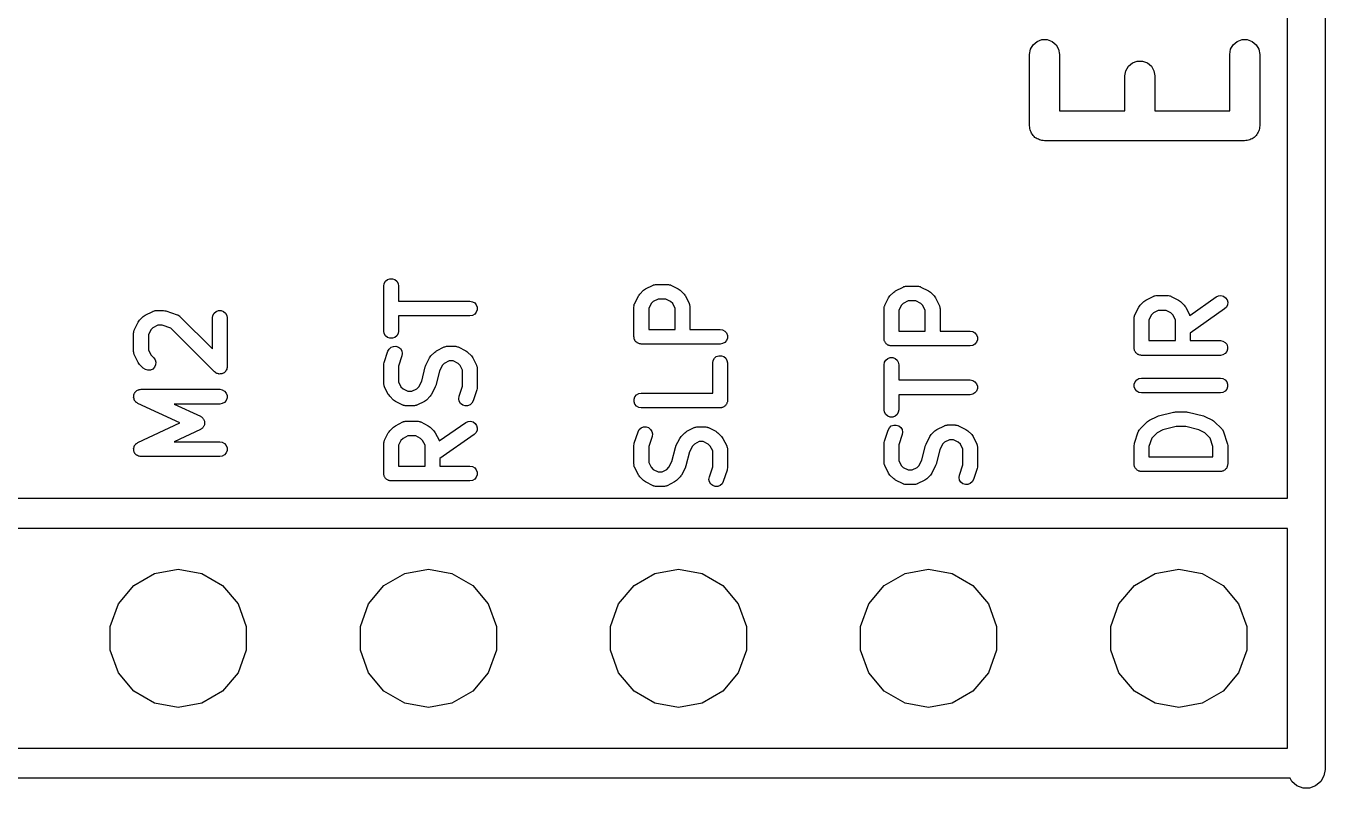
# Model space of a CAD drawing. Extents: x 10 to 287, y -200 to -10.
# Drawn here: x 94.31 to 107.5, y -124.52 to -116.78 of the extents above; entities that cross this region are included whole.
import ezdxf

# ---------------------------------------------------------------- set-up
doc = ezdxf.new("R2010")
doc.units = 0
doc.header["$MEASUREMENT"] = 0
doc.layers.add('BLACK', color=7, linetype='CONTINUOUS')

msp = doc.modelspace()

# ---------------------------------------------------------------- linework, layer by layer
at = {"layer": 'Black'}
for p, q in [((107.505, -109.093), (107.505, -124.333)), ((107.124, -121.577), (107.124, -111.722)), ((104.514, -117.014), (104.54, -116.969)), ((104.54, -116.969), (104.581, -116.935)), ((104.581, -116.935), (104.631, -116.916)), ((104.631, -116.916), (104.684, -116.916)), ((104.684, -116.916), (104.733, -116.935)), ((104.733, -116.935), (104.774, -116.969)), ((104.774, -116.969), (104.8, -117.014)), ((106.546, -117.014), (106.572, -116.969)), ((106.572, -116.969), (106.613, -116.935)), ((106.613, -116.935), (106.663, -116.916)), ((106.663, -116.916), (106.716, -116.916)), ((106.716, -116.916), (106.765, -116.935)), ((106.765, -116.935), (106.806, -116.969)), ((106.806, -116.969), (106.832, -117.014)), ((104.505, -117.067), (104.514, -117.014)), ((104.505, -117.792), (104.505, -117.067)), ((104.8, -117.014), (104.81, -117.067)), ((104.81, -117.067), (104.81, -117.64)), ((105.549, -117.152), (105.598, -117.134)), ((105.598, -117.134), (105.651, -117.134)), ((105.651, -117.134), (105.701, -117.152)), ((106.537, -117.067), (106.546, -117.014)), ((106.537, -117.64), (106.537, -117.067)), ((106.832, -117.014), (106.842, -117.067)), ((106.842, -117.067), (106.842, -117.792)), ((105.472, -117.284), (105.482, -117.232)), ((105.482, -117.232), (105.508, -117.186)), ((105.508, -117.186), (105.549, -117.152)), ((105.701, -117.152), (105.742, -117.186)), ((105.742, -117.186), (105.768, -117.232)), ((105.768, -117.232), (105.777, -117.284)), ((105.472, -117.64), (105.472, -117.284)), ((105.777, -117.284), (105.777, -117.64)), ((104.81, -117.64), (105.472, -117.64)), ((105.777, -117.64), (106.537, -117.64)), ((104.507, -117.805), (104.505, -117.792)), ((106.842, -117.792), (106.839, -117.805)), ((104.507, -117.819), (104.507, -117.805)), ((104.512, -117.831), (104.507, -117.819)), ((104.514, -117.844), (104.512, -117.831)), ((104.521, -117.856), (104.514, -117.844)), ((104.525, -117.868), (104.521, -117.856)), ((104.534, -117.879), (104.525, -117.868)), ((104.54, -117.89), (104.534, -117.879)), ((104.551, -117.899), (104.54, -117.89)), ((104.559, -117.909), (104.551, -117.899)), ((104.571, -117.916), (104.559, -117.909)), ((104.581, -117.924), (104.571, -117.916)), ((104.594, -117.929), (104.581, -117.924)), ((104.605, -117.935), (104.594, -117.929)), ((106.753, -117.929), (106.741, -117.935)), ((106.765, -117.924), (106.753, -117.929)), ((106.776, -117.916), (106.765, -117.924)), ((106.787, -117.909), (106.776, -117.916)), ((106.796, -117.899), (106.787, -117.909)), ((106.806, -117.89), (106.796, -117.899)), ((106.813, -117.879), (106.806, -117.89)), ((106.821, -117.868), (106.813, -117.879)), ((106.826, -117.856), (106.821, -117.868)), ((106.832, -117.844), (106.826, -117.856)), ((106.835, -117.831), (106.832, -117.844)), ((106.839, -117.819), (106.835, -117.831)), ((106.839, -117.805), (106.839, -117.819)), ((104.618, -117.938), (104.605, -117.935)), ((104.631, -117.942), (104.618, -117.938)), ((104.644, -117.942), (104.631, -117.942)), ((104.657, -117.945), (104.644, -117.942)), ((106.689, -117.945), (104.657, -117.945)), ((106.702, -117.942), (106.689, -117.945)), ((106.716, -117.942), (106.702, -117.942)), ((106.728, -117.938), (106.716, -117.942)), ((106.741, -117.935), (106.728, -117.938)), ((97.9514, -119.395), (97.9644, -119.372)), ((97.9644, -119.372), (97.9844, -119.355)), ((97.9844, -119.355), (98.0088, -119.347)), ((98.0088, -119.347), (98.0349, -119.347)), ((98.0349, -119.347), (98.0593, -119.355)), ((98.0593, -119.355), (98.0793, -119.372)), ((98.0793, -119.372), (98.0923, -119.395)), ((97.9469, -119.42), (97.9514, -119.395)), ((97.9469, -119.878), (97.9469, -119.42)), ((98.0923, -119.395), (98.0968, -119.42)), ((98.0968, -119.42), (98.0968, -119.574)), ((100.533, -119.52), (100.54, -119.511)), ((100.54, -119.511), (100.547, -119.501)), ((100.547, -119.501), (100.585, -119.463)), ((100.585, -119.463), (100.595, -119.456)), ((100.595, -119.456), (100.605, -119.449)), ((100.605, -119.449), (100.681, -119.41)), ((100.681, -119.41), (100.685, -119.409)), ((100.685, -119.409), (100.689, -119.407)), ((100.689, -119.407), (100.697, -119.406)), ((100.697, -119.406), (100.706, -119.403)), ((100.706, -119.403), (100.71, -119.403)), ((100.71, -119.403), (100.714, -119.403)), ((100.714, -119.403), (100.829, -119.403)), ((100.829, -119.403), (100.833, -119.403)), ((100.833, -119.403), (100.837, -119.403)), ((100.837, -119.403), (100.846, -119.406)), ((100.846, -119.406), (100.854, -119.407)), ((100.854, -119.407), (100.858, -119.409)), ((100.858, -119.409), (100.862, -119.41)), ((100.862, -119.41), (100.938, -119.449)), ((100.938, -119.449), (100.948, -119.456)), ((100.948, -119.456), (100.958, -119.463)), ((100.958, -119.463), (100.996, -119.501)), ((100.996, -119.501), (101.003, -119.511)), ((101.003, -119.511), (101.01, -119.52)), ((103.087, -119.52), (103.125, -119.482)), ((103.125, -119.482), (103.135, -119.475)), ((103.135, -119.475), (103.145, -119.468)), ((103.145, -119.468), (103.221, -119.43)), ((103.221, -119.43), (103.225, -119.428)), ((103.225, -119.428), (103.229, -119.426)), ((103.229, -119.426), (103.237, -119.425)), ((103.237, -119.425), (103.246, -119.422)), ((103.246, -119.422), (103.25, -119.422)), ((103.25, -119.422), (103.254, -119.422)), ((103.254, -119.422), (103.369, -119.422)), ((103.369, -119.422), (103.373, -119.422)), ((103.373, -119.422), (103.377, -119.422)), ((103.377, -119.422), (103.386, -119.425)), ((103.386, -119.425), (103.394, -119.426)), ((103.394, -119.426), (103.398, -119.428)), ((103.398, -119.428), (103.402, -119.43)), ((103.402, -119.43), (103.478, -119.468)), ((103.478, -119.468), (103.488, -119.475)), ((103.488, -119.475), (103.498, -119.482)), ((103.498, -119.482), (103.536, -119.52)), ((98.0968, -119.574), (98.822, -119.574)), ((98.822, -119.574), (98.8476, -119.579)), ((98.8476, -119.579), (98.8701, -119.592)), ((98.8701, -119.592), (98.8868, -119.611)), ((98.8868, -119.611), (98.8957, -119.636)), ((98.8957, -119.636), (98.8957, -119.662)), ((100.487, -119.621), (100.49, -119.613)), ((100.488, -119.626), (100.487, -119.621)), ((100.487, -119.63), (100.488, -119.626)), ((100.487, -119.935), (100.487, -119.63)), ((100.49, -119.613), (100.491, -119.604)), ((100.491, -119.604), (100.494, -119.601)), ((100.494, -119.601), (100.495, -119.596)), ((100.495, -119.596), (100.533, -119.52)), ((100.662, -119.598), (100.637, -119.648)), ((100.682, -119.577), (100.662, -119.598)), ((100.732, -119.552), (100.682, -119.577)), ((100.811, -119.552), (100.732, -119.552)), ((100.86, -119.577), (100.811, -119.552)), ((100.881, -119.598), (100.86, -119.577)), ((100.906, -119.648), (100.881, -119.598)), ((101.01, -119.52), (101.048, -119.596)), ((101.048, -119.596), (101.049, -119.601)), ((101.049, -119.601), (101.051, -119.604)), ((101.051, -119.604), (101.053, -119.613)), ((101.053, -119.613), (101.055, -119.621)), ((101.055, -119.621), (101.055, -119.626)), ((101.055, -119.626), (101.056, -119.63)), ((101.056, -119.63), (101.056, -119.86)), ((103.027, -119.64), (103.03, -119.632)), ((103.028, -119.645), (103.027, -119.64)), ((103.03, -119.632), (103.031, -119.623)), ((103.031, -119.623), (103.034, -119.62)), ((103.034, -119.62), (103.035, -119.615)), ((103.035, -119.615), (103.073, -119.539)), ((103.073, -119.539), (103.08, -119.53)), ((103.08, -119.53), (103.087, -119.52)), ((103.202, -119.617), (103.177, -119.667)), ((103.222, -119.596), (103.202, -119.617)), ((103.272, -119.571), (103.222, -119.596)), ((103.351, -119.571), (103.272, -119.571)), ((103.4, -119.596), (103.351, -119.571)), ((103.421, -119.617), (103.4, -119.596)), ((103.446, -119.667), (103.421, -119.617)), ((103.536, -119.52), (103.543, -119.53)), ((103.543, -119.53), (103.55, -119.539)), ((103.55, -119.539), (103.588, -119.615)), ((103.588, -119.615), (103.589, -119.62)), ((103.589, -119.62), (103.591, -119.623)), ((103.591, -119.623), (103.593, -119.632)), ((103.593, -119.632), (103.595, -119.64)), ((103.595, -119.64), (103.595, -119.645)), ((105.575, -119.711), (105.613, -119.634)), ((105.613, -119.634), (105.62, -119.625)), ((105.62, -119.625), (105.627, -119.615)), ((105.627, -119.615), (105.665, -119.577)), ((105.665, -119.577), (105.675, -119.57)), ((105.675, -119.57), (105.685, -119.563)), ((105.685, -119.563), (105.761, -119.525)), ((105.761, -119.525), (105.765, -119.524)), ((105.765, -119.524), (105.769, -119.521)), ((105.769, -119.521), (105.777, -119.52)), ((105.777, -119.52), (105.786, -119.517)), ((105.786, -119.517), (105.79, -119.518)), ((105.79, -119.518), (105.794, -119.517)), ((105.794, -119.517), (105.909, -119.517)), ((105.909, -119.517), (105.913, -119.518)), ((105.913, -119.518), (105.917, -119.517)), ((105.917, -119.517), (105.926, -119.52)), ((105.926, -119.52), (105.934, -119.521)), ((105.934, -119.521), (105.938, -119.524)), ((105.938, -119.524), (105.942, -119.525)), ((105.942, -119.525), (106.018, -119.563)), ((106.018, -119.563), (106.028, -119.57)), ((106.028, -119.57), (106.038, -119.577)), ((106.038, -119.577), (106.076, -119.615)), ((106.076, -119.615), (106.083, -119.625)), ((106.083, -119.625), (106.09, -119.634)), ((106.09, -119.634), (106.128, -119.711)), ((106.131, -119.718), (106.399, -119.53)), ((106.399, -119.53), (106.423, -119.519)), ((106.423, -119.519), (106.448, -119.517)), ((106.448, -119.517), (106.474, -119.524)), ((106.474, -119.524), (106.495, -119.539)), ((106.503, -119.635), (106.485, -119.653)), ((106.495, -119.539), (106.51, -119.56)), ((106.514, -119.611), (106.503, -119.635)), ((106.51, -119.56), (106.517, -119.585)), ((106.517, -119.585), (106.514, -119.611)), ((95.4601, -119.777), (95.467, -119.767)), ((95.467, -119.767), (95.5051, -119.729)), ((95.5051, -119.729), (95.5149, -119.722)), ((95.5149, -119.722), (95.5245, -119.715)), ((95.5245, -119.715), (95.6007, -119.677)), ((95.6007, -119.677), (95.6049, -119.676)), ((95.6049, -119.676), (95.6086, -119.674)), ((95.6086, -119.674), (95.6173, -119.672)), ((95.6173, -119.672), (95.6257, -119.67)), ((95.6257, -119.67), (95.63, -119.67)), ((95.63, -119.67), (95.6342, -119.669)), ((95.6342, -119.669), (95.7104, -119.669)), ((95.7104, -119.669), (95.7223, -119.671)), ((95.7223, -119.671), (95.7341, -119.673)), ((95.7341, -119.673), (95.8484, -119.711)), ((95.8484, -119.711), (95.8522, -119.713)), ((95.8522, -119.713), (95.8564, -119.714)), ((95.8564, -119.714), (95.8636, -119.719)), ((95.8636, -119.719), (95.8713, -119.724)), ((95.8713, -119.724), (95.8742, -119.727)), ((95.8742, -119.727), (95.8777, -119.729)), ((95.8777, -119.729), (96.207, -120.059)), ((96.207, -119.744), (96.2115, -119.719)), ((96.207, -120.059), (96.207, -119.744)), ((96.2115, -119.719), (96.2245, -119.696)), ((96.2245, -119.696), (96.2445, -119.679)), ((96.2445, -119.679), (96.2689, -119.67)), ((96.2689, -119.67), (96.295, -119.67)), ((96.295, -119.67), (96.3194, -119.679)), ((96.3194, -119.679), (96.3393, -119.696)), ((96.3393, -119.696), (96.3524, -119.719)), ((96.3524, -119.719), (96.3569, -119.744)), ((96.3569, -119.744), (96.3569, -120.239)), ((98.822, -119.724), (98.0968, -119.724)), ((98.0968, -119.724), (98.0968, -119.878)), ((98.8476, -119.719), (98.822, -119.724)), ((98.8701, -119.706), (98.8476, -119.719)), ((98.8868, -119.686), (98.8701, -119.706)), ((98.8957, -119.662), (98.8868, -119.686)), ((100.637, -119.648), (100.637, -119.86)), ((100.906, -119.86), (100.906, -119.648)), ((103.027, -119.649), (103.028, -119.645)), ((103.027, -119.954), (103.027, -119.649)), ((103.177, -119.667), (103.177, -119.879)), ((103.446, -119.879), (103.446, -119.667)), ((103.595, -119.645), (103.596, -119.649)), ((103.596, -119.649), (103.596, -119.879)), ((105.567, -119.736), (105.57, -119.727)), ((105.568, -119.74), (105.567, -119.736)), ((105.567, -119.744), (105.568, -119.74)), ((105.567, -120.049), (105.567, -119.744)), ((105.57, -119.727), (105.571, -119.719)), ((105.571, -119.719), (105.574, -119.715)), ((105.574, -119.715), (105.575, -119.711)), ((105.742, -119.712), (105.717, -119.762)), ((105.717, -119.762), (105.717, -119.974)), ((105.762, -119.691), (105.742, -119.712)), ((105.812, -119.667), (105.762, -119.691)), ((105.891, -119.667), (105.812, -119.667)), ((105.94, -119.691), (105.891, -119.667)), ((105.961, -119.712), (105.94, -119.691)), ((105.986, -119.762), (105.961, -119.712)), ((105.986, -119.974), (105.986, -119.762)), ((106.128, -119.711), (106.129, -119.715)), ((106.129, -119.715), (106.131, -119.718)), ((106.485, -119.653), (106.136, -119.898)), ((95.4069, -119.897), (95.4077, -119.892)), ((95.4069, -120.087), (95.4069, -119.897)), ((95.4074, -119.888), (95.4099, -119.88)), ((95.4077, -119.892), (95.4074, -119.888)), ((95.4099, -119.88), (95.4114, -119.871)), ((95.4114, -119.871), (95.4136, -119.867)), ((95.4136, -119.867), (95.4148, -119.863)), ((95.4148, -119.863), (95.4529, -119.787)), ((95.4529, -119.787), (95.4601, -119.777)), ((95.5815, -119.865), (95.5568, -119.914)), ((95.6024, -119.844), (95.5815, -119.865)), ((95.6519, -119.819), (95.6024, -119.844)), ((95.6983, -119.819), (95.6519, -119.819)), ((95.7843, -119.848), (95.6983, -119.819)), ((96.229, -120.292), (95.7843, -119.848)), ((97.9514, -119.903), (97.9469, -119.878)), ((97.9644, -119.926), (97.9514, -119.903)), ((98.0923, -119.903), (98.0793, -119.926)), ((98.0968, -119.878), (98.0923, -119.903)), ((100.637, -119.86), (100.906, -119.86)), ((101.056, -119.86), (101.362, -119.86)), ((101.362, -119.86), (101.388, -119.864)), ((101.388, -119.864), (101.41, -119.877)), ((101.41, -119.877), (101.427, -119.897)), ((101.427, -119.897), (101.436, -119.922)), ((103.177, -119.879), (103.446, -119.879)), ((103.596, -119.879), (103.902, -119.879)), ((103.902, -119.879), (103.928, -119.883)), ((103.928, -119.883), (103.95, -119.896)), ((103.95, -119.896), (103.967, -119.916)), ((106.136, -119.898), (106.136, -119.974)), ((95.5568, -119.914), (95.5568, -120.069)), ((97.9844, -119.942), (97.9644, -119.926)), ((98.0088, -119.951), (97.9844, -119.942)), ((98.0349, -119.951), (98.0088, -119.951)), ((98.0207, -120.042), (98.0449, -120.033)), ((98.0593, -119.942), (98.0349, -119.951)), ((98.0449, -120.033), (98.0709, -120.032)), ((98.0793, -119.926), (98.0593, -119.942)), ((98.0709, -120.032), (98.0956, -120.04)), ((98.0956, -120.04), (98.116, -120.056)), ((98.4836, -120.077), (98.5598, -120.039)), ((98.5598, -120.039), (98.564, -120.038)), ((98.564, -120.038), (98.5677, -120.036)), ((98.5677, -120.036), (98.5764, -120.034)), ((98.5764, -120.034), (98.5848, -120.032)), ((98.5848, -120.032), (98.5891, -120.032)), ((98.5891, -120.032), (98.5934, -120.031)), ((98.5934, -120.031), (98.6696, -120.031)), ((98.6696, -120.031), (98.6738, -120.032)), ((98.6738, -120.032), (98.6781, -120.032)), ((98.6781, -120.032), (98.6865, -120.034)), ((98.6865, -120.034), (98.6952, -120.036)), ((98.6952, -120.036), (98.6989, -120.038)), ((98.6989, -120.038), (98.7031, -120.039)), ((98.7031, -120.039), (98.7793, -120.077)), ((100.488, -119.941), (100.487, -119.935)), ((100.488, -119.948), (100.488, -119.941)), ((100.49, -119.954), (100.488, -119.948)), ((100.491, -119.96), (100.49, -119.954)), ((100.495, -119.966), (100.491, -119.96)), ((100.497, -119.972), (100.495, -119.966)), ((100.501, -119.977), (100.497, -119.972)), ((100.504, -119.983), (100.501, -119.977)), ((100.509, -119.987), (100.504, -119.983)), ((100.514, -119.992), (100.509, -119.987)), ((100.519, -119.995), (100.514, -119.992)), ((100.524, -120), (100.519, -119.995)), ((100.531, -120.002), (100.524, -120)), ((100.536, -120.005), (100.531, -120.002)), ((100.543, -120.006), (100.536, -120.005)), ((100.549, -120.008), (100.543, -120.006)), ((100.555, -120.008), (100.549, -120.008)), ((100.562, -120.01), (100.555, -120.008)), ((101.362, -120.01), (100.562, -120.01)), ((101.388, -120.005), (101.362, -120.01)), ((101.41, -119.992), (101.388, -120.005)), ((101.427, -119.972), (101.41, -119.992)), ((101.436, -119.948), (101.427, -119.972)), ((101.436, -119.922), (101.436, -119.948)), ((103.028, -119.96), (103.027, -119.954)), ((103.028, -119.967), (103.028, -119.96)), ((103.03, -119.973), (103.028, -119.967)), ((103.031, -119.979), (103.03, -119.973)), ((103.035, -119.985), (103.031, -119.979)), ((103.037, -119.991), (103.035, -119.985)), ((103.041, -119.996), (103.037, -119.991)), ((103.044, -120.002), (103.041, -119.996)), ((103.049, -120.006), (103.044, -120.002)), ((103.054, -120.011), (103.049, -120.006)), ((103.059, -120.014), (103.054, -120.011)), ((103.064, -120.019), (103.059, -120.014)), ((103.071, -120.021), (103.064, -120.019)), ((103.076, -120.024), (103.071, -120.021)), ((103.083, -120.025), (103.076, -120.024)), ((103.089, -120.028), (103.083, -120.025)), ((103.095, -120.028), (103.089, -120.028)), ((103.102, -120.029), (103.095, -120.028)), ((103.902, -120.029), (103.102, -120.029)), ((103.928, -120.024), (103.902, -120.029)), ((103.95, -120.011), (103.928, -120.024)), ((103.967, -119.991), (103.95, -120.011)), ((103.967, -119.916), (103.976, -119.941)), ((103.976, -119.967), (103.967, -119.991)), ((103.976, -119.941), (103.976, -119.967)), ((105.717, -119.974), (105.986, -119.974)), ((106.136, -119.974), (106.442, -119.974)), ((106.442, -119.974), (106.468, -119.979)), ((106.468, -119.979), (106.49, -119.992)), ((106.49, -119.992), (106.507, -120.012)), ((106.507, -120.012), (106.516, -120.036)), ((106.516, -120.036), (106.516, -120.062)), ((95.4077, -120.091), (95.4069, -120.087)), ((95.4074, -120.096), (95.4077, -120.091)), ((95.4099, -120.104), (95.4074, -120.096)), ((95.4114, -120.113), (95.4099, -120.104)), ((95.4136, -120.116), (95.4114, -120.113)), ((95.4148, -120.121), (95.4136, -120.116)), ((95.4529, -120.197), (95.4148, -120.121)), ((95.5568, -120.069), (95.5815, -120.119)), ((95.5815, -120.119), (95.611, -120.148)), ((95.611, -120.148), (95.626, -120.17)), ((95.626, -120.17), (95.6327, -120.195)), ((97.9508, -120.197), (97.9889, -120.082)), ((97.9889, -120.082), (98.0013, -120.06)), ((98.0013, -120.06), (98.0207, -120.042)), ((98.131, -120.13), (98.0968, -120.233)), ((98.116, -120.056), (98.1296, -120.079)), ((98.1296, -120.079), (98.1349, -120.104)), ((98.1349, -120.104), (98.131, -120.13)), ((98.3739, -120.225), (98.412, -120.149)), ((98.412, -120.149), (98.4192, -120.139)), ((98.4192, -120.139), (98.4261, -120.129)), ((98.4261, -120.129), (98.4642, -120.091)), ((98.4642, -120.091), (98.474, -120.084)), ((98.474, -120.084), (98.4836, -120.077)), ((98.7793, -120.077), (98.7889, -120.084)), ((98.7889, -120.084), (98.7987, -120.091)), ((98.7987, -120.091), (98.8368, -120.129)), ((98.8368, -120.129), (98.8437, -120.139)), ((98.8437, -120.139), (98.8509, -120.149)), ((98.8509, -120.149), (98.889, -120.225)), ((101.292, -120.176), (101.305, -120.153)), ((101.305, -120.153), (101.324, -120.137)), ((101.324, -120.137), (101.349, -120.128)), ((101.349, -120.128), (101.375, -120.128)), ((101.375, -120.128), (101.399, -120.137)), ((101.399, -120.137), (101.419, -120.153)), ((101.419, -120.153), (101.432, -120.176)), ((103.031, -120.195), (103.044, -120.172)), ((103.044, -120.172), (103.064, -120.156)), ((103.064, -120.156), (103.089, -120.147)), ((103.089, -120.147), (103.115, -120.147)), ((103.115, -120.147), (103.139, -120.156)), ((103.139, -120.156), (103.159, -120.172)), ((103.159, -120.172), (103.172, -120.195)), ((105.568, -120.055), (105.567, -120.049)), ((105.568, -120.062), (105.568, -120.055)), ((105.57, -120.068), (105.568, -120.062)), ((105.571, -120.075), (105.57, -120.068)), ((105.575, -120.08), (105.571, -120.075)), ((105.577, -120.086), (105.575, -120.08)), ((105.581, -120.091), (105.577, -120.086)), ((105.584, -120.097), (105.581, -120.091)), ((105.589, -120.101), (105.584, -120.097)), ((105.594, -120.106), (105.589, -120.101)), ((105.599, -120.11), (105.594, -120.106)), ((105.604, -120.114), (105.599, -120.11)), ((105.611, -120.116), (105.604, -120.114)), ((105.616, -120.119), (105.611, -120.116)), ((105.623, -120.121), (105.616, -120.119)), ((105.629, -120.123), (105.623, -120.121)), ((105.635, -120.123), (105.629, -120.123)), ((105.642, -120.124), (105.635, -120.123)), ((106.442, -120.124), (105.642, -120.124)), ((106.468, -120.119), (106.442, -120.124)), ((106.49, -120.106), (106.468, -120.119)), ((106.507, -120.086), (106.49, -120.106)), ((106.516, -120.062), (106.507, -120.086)), ((95.4601, -120.206), (95.4529, -120.197)), ((95.467, -120.216), (95.4601, -120.206)), ((95.5051, -120.254), (95.467, -120.216)), ((95.5264, -120.269), (95.5051, -120.254)), ((95.5515, -120.276), (95.5264, -120.269)), ((95.5774, -120.274), (95.5515, -120.276)), ((95.601, -120.263), (95.5774, -120.274)), ((95.6194, -120.244), (95.601, -120.263)), ((95.6304, -120.221), (95.6194, -120.244)), ((95.6327, -120.195), (95.6304, -120.221)), ((96.237, -120.298), (96.229, -120.292)), ((96.2445, -120.304), (96.237, -120.298)), ((96.3219, -120.302), (96.3194, -120.304)), ((96.3249, -120.301), (96.3219, -120.302)), ((96.3318, -120.294), (96.3249, -120.301)), ((96.3393, -120.288), (96.3318, -120.294)), ((96.341, -120.285), (96.3393, -120.288)), ((96.3433, -120.282), (96.341, -120.285)), ((96.3475, -120.274), (96.3433, -120.282)), ((96.3524, -120.265), (96.3475, -120.274)), ((96.3529, -120.262), (96.3524, -120.265)), ((96.3543, -120.259), (96.3529, -120.262)), ((96.3552, -120.249), (96.3543, -120.259)), ((96.3569, -120.239), (96.3552, -120.249)), ((97.9469, -120.22), (97.949, -120.209)), ((97.9469, -120.411), (97.9469, -120.22)), ((97.949, -120.209), (97.9508, -120.197)), ((98.0968, -120.233), (98.0968, -120.393)), ((98.3322, -120.385), (98.3683, -120.24)), ((98.3683, -120.24), (98.3716, -120.233)), ((98.3716, -120.233), (98.3739, -120.225)), ((98.5116, -120.285), (98.4755, -120.429)), ((98.5406, -120.227), (98.5116, -120.285)), ((98.5615, -120.206), (98.5406, -120.227)), ((98.611, -120.181), (98.5615, -120.206)), ((98.6519, -120.181), (98.611, -120.181)), ((98.7014, -120.206), (98.6519, -120.181)), ((98.7223, -120.227), (98.7014, -120.206)), ((98.747, -120.276), (98.7223, -120.227)), ((98.747, -120.437), (98.747, -120.276)), ((98.889, -120.225), (98.8902, -120.229)), ((98.8902, -120.229), (98.8924, -120.233)), ((98.8924, -120.233), (98.8939, -120.242)), ((98.8939, -120.242), (98.8964, -120.25)), ((98.8964, -120.25), (98.8961, -120.254)), ((98.8961, -120.254), (98.8969, -120.259)), ((98.8969, -120.259), (98.8969, -120.449)), ((101.287, -120.201), (101.292, -120.176)), ((101.287, -120.507), (101.287, -120.201)), ((101.432, -120.176), (101.437, -120.201)), ((101.437, -120.201), (101.437, -120.582)), ((103.027, -120.22), (103.031, -120.195)), ((103.027, -120.678), (103.027, -120.22)), ((103.172, -120.195), (103.177, -120.22)), ((103.177, -120.22), (103.177, -120.374)), ((96.2476, -120.306), (96.2445, -120.304)), ((96.2503, -120.307), (96.2476, -120.306)), ((96.2597, -120.31), (96.2503, -120.307)), ((96.2689, -120.313), (96.2597, -120.31)), ((96.2722, -120.313), (96.2689, -120.313)), ((96.2754, -120.314), (96.2722, -120.313)), ((96.2852, -120.313), (96.2754, -120.314)), ((96.295, -120.313), (96.2852, -120.313)), ((96.2981, -120.312), (96.295, -120.313)), ((96.3013, -120.312), (96.2981, -120.312)), ((96.3102, -120.308), (96.3013, -120.312)), ((96.3194, -120.304), (96.3102, -120.308)), ((97.9477, -120.415), (97.9469, -120.411)), ((97.9474, -120.42), (97.9477, -120.415)), ((97.9499, -120.428), (97.9474, -120.42)), ((97.9514, -120.437), (97.9499, -120.428)), ((98.0968, -120.393), (98.1215, -120.443)), ((98.3032, -120.443), (98.3322, -120.385)), ((98.4755, -120.429), (98.4722, -120.437)), ((103.177, -120.374), (103.902, -120.374)), ((103.902, -120.374), (103.928, -120.379)), ((103.928, -120.379), (103.95, -120.392)), ((103.95, -120.392), (103.967, -120.412)), ((103.967, -120.412), (103.976, -120.436)), ((105.568, -120.417), (105.577, -120.393)), ((105.568, -120.443), (105.568, -120.417)), ((105.577, -120.393), (105.594, -120.373)), ((105.594, -120.373), (105.616, -120.36)), ((105.616, -120.36), (105.642, -120.355)), ((105.642, -120.355), (106.442, -120.355)), ((106.442, -120.355), (106.468, -120.36)), ((106.468, -120.36), (106.49, -120.373)), ((106.49, -120.373), (106.507, -120.393)), ((106.507, -120.393), (106.516, -120.417)), ((106.516, -120.417), (106.516, -120.443)), ((95.4072, -120.551), (95.4081, -120.541)), ((95.4081, -120.554), (95.4072, -120.551)), ((95.4081, -120.531), (95.4092, -120.528)), ((95.4081, -120.541), (95.4081, -120.531)), ((95.4081, -120.557), (95.4081, -120.554)), ((95.4114, -120.566), (95.4081, -120.557)), ((95.4092, -120.528), (95.4095, -120.525)), ((95.4095, -120.525), (95.4136, -120.516)), ((95.4139, -120.576), (95.4114, -120.566)), ((95.4136, -120.516), (95.417, -120.507)), ((95.417, -120.507), (95.4191, -120.504)), ((95.4191, -120.504), (95.4205, -120.501)), ((95.4205, -120.501), (95.4274, -120.494)), ((95.4274, -120.494), (95.4337, -120.487)), ((95.4337, -120.487), (95.4365, -120.485)), ((95.4365, -120.485), (95.4389, -120.483)), ((95.4389, -120.483), (95.4478, -120.479)), ((95.4478, -120.479), (95.4562, -120.474)), ((95.4562, -120.474), (95.4595, -120.473)), ((95.4595, -120.473), (95.4625, -120.472)), ((95.4625, -120.472), (95.4722, -120.471)), ((95.4722, -120.471), (95.4818, -120.469)), ((95.4818, -120.469), (96.2819, -120.469)), ((96.2819, -120.469), (96.3076, -120.474)), ((96.3076, -120.474), (96.3301, -120.487)), ((96.3301, -120.487), (96.3468, -120.507)), ((96.3468, -120.507), (96.3557, -120.531)), ((96.3557, -120.557), (96.3468, -120.582)), ((96.3557, -120.531), (96.3557, -120.557)), ((97.9536, -120.44), (97.9514, -120.437)), ((97.9548, -120.444), (97.9536, -120.44)), ((97.9929, -120.521), (97.9548, -120.444)), ((98.0001, -120.53), (97.9929, -120.521)), ((98.007, -120.54), (98.0001, -120.53)), ((98.0451, -120.578), (98.007, -120.54)), ((98.1215, -120.443), (98.1424, -120.464)), ((98.1424, -120.464), (98.1919, -120.488)), ((98.1919, -120.488), (98.2328, -120.488)), ((98.2328, -120.488), (98.2823, -120.464)), ((98.2823, -120.464), (98.3032, -120.443)), ((98.4177, -120.54), (98.3796, -120.578)), ((98.4246, -120.53), (98.4177, -120.54)), ((98.4318, -120.521), (98.4246, -120.53)), ((98.4699, -120.444), (98.4318, -120.521)), ((98.4722, -120.437), (98.4699, -120.444)), ((98.7089, -120.565), (98.7128, -120.54)), ((98.7142, -120.591), (98.7089, -120.565)), ((98.7128, -120.54), (98.747, -120.437)), ((98.893, -120.473), (98.8549, -120.587)), ((98.8948, -120.461), (98.893, -120.473)), ((98.8969, -120.449), (98.8948, -120.461)), ((100.488, -120.569), (100.497, -120.545)), ((100.497, -120.545), (100.514, -120.525)), ((100.514, -120.525), (100.536, -120.512)), ((100.536, -120.512), (100.562, -120.507)), ((100.562, -120.507), (101.287, -120.507)), ((103.902, -120.524), (103.177, -120.524)), ((103.177, -120.524), (103.177, -120.678)), ((103.928, -120.519), (103.902, -120.524)), ((103.95, -120.506), (103.928, -120.519)), ((103.967, -120.487), (103.95, -120.506)), ((103.976, -120.462), (103.967, -120.487)), ((103.976, -120.436), (103.976, -120.462)), ((105.577, -120.467), (105.568, -120.443)), ((105.594, -120.487), (105.577, -120.467)), ((105.616, -120.5), (105.594, -120.487)), ((105.642, -120.505), (105.616, -120.5)), ((106.442, -120.505), (105.642, -120.505)), ((106.468, -120.5), (106.442, -120.505)), ((106.49, -120.487), (106.468, -120.5)), ((106.507, -120.467), (106.49, -120.487)), ((106.516, -120.443), (106.507, -120.467)), ((95.4158, -120.579), (95.4139, -120.576)), ((95.417, -120.582), (95.4158, -120.579)), ((95.4232, -120.589), (95.417, -120.582)), ((95.4289, -120.597), (95.4232, -120.589)), ((95.4316, -120.599), (95.4289, -120.597)), ((95.4337, -120.602), (95.4316, -120.599)), ((95.4422, -120.607), (95.4337, -120.602)), ((95.4502, -120.612), (95.4422, -120.607)), ((95.8762, -120.811), (95.4502, -120.612)), ((96.2819, -120.619), (95.8196, -120.619)), ((95.8196, -120.619), (96.085, -120.743)), ((96.3076, -120.615), (96.2819, -120.619)), ((96.3301, -120.602), (96.3076, -120.615)), ((96.3468, -120.582), (96.3301, -120.602)), ((98.0549, -120.585), (98.0451, -120.578)), ((98.0645, -120.592), (98.0549, -120.585)), ((98.1407, -120.63), (98.0645, -120.592)), ((98.1449, -120.632), (98.1407, -120.63)), ((98.1486, -120.634), (98.1449, -120.632)), ((98.1573, -120.635), (98.1486, -120.634)), ((98.1657, -120.638), (98.1573, -120.635)), ((98.17, -120.638), (98.1657, -120.638)), ((98.1743, -120.638), (98.17, -120.638)), ((98.2505, -120.638), (98.1743, -120.638)), ((98.2547, -120.638), (98.2505, -120.638)), ((98.259, -120.638), (98.2547, -120.638)), ((98.2674, -120.635), (98.259, -120.638)), ((98.2761, -120.634), (98.2674, -120.635)), ((98.2798, -120.632), (98.2761, -120.634)), ((98.284, -120.63), (98.2798, -120.632)), ((98.3602, -120.592), (98.284, -120.63)), ((98.3698, -120.585), (98.3602, -120.592)), ((98.3796, -120.578), (98.3698, -120.585)), ((98.7278, -120.613), (98.7142, -120.591)), ((98.7482, -120.629), (98.7278, -120.613)), ((98.7729, -120.637), (98.7482, -120.629)), ((98.7989, -120.637), (98.7729, -120.637)), ((98.8231, -120.627), (98.7989, -120.637)), ((98.8425, -120.61), (98.8231, -120.627)), ((98.8549, -120.587), (98.8425, -120.61)), ((100.488, -120.595), (100.488, -120.569)), ((100.497, -120.62), (100.488, -120.595)), ((100.514, -120.64), (100.497, -120.62)), ((100.536, -120.653), (100.514, -120.64)), ((100.562, -120.657), (100.536, -120.653)), ((101.362, -120.657), (100.562, -120.657)), ((101.368, -120.656), (101.362, -120.657)), ((101.375, -120.656), (101.368, -120.656)), ((101.381, -120.654), (101.375, -120.656)), ((101.388, -120.653), (101.381, -120.654)), ((101.393, -120.65), (101.388, -120.653)), ((101.399, -120.647), (101.393, -120.65)), ((101.404, -120.643), (101.399, -120.647)), ((101.41, -120.64), (101.404, -120.643)), ((101.414, -120.635), (101.41, -120.64)), ((101.419, -120.631), (101.414, -120.635)), ((101.423, -120.625), (101.419, -120.631)), ((101.427, -120.62), (101.423, -120.625)), ((101.429, -120.614), (101.427, -120.62)), ((101.432, -120.608), (101.429, -120.614)), ((101.433, -120.602), (101.432, -120.608)), ((101.436, -120.595), (101.433, -120.602)), ((101.437, -120.582), (101.436, -120.589)), ((101.436, -120.589), (101.436, -120.595)), ((103.031, -120.703), (103.027, -120.678)), ((103.177, -120.678), (103.172, -120.703)), ((105.976, -120.7), (105.985, -120.698)), ((105.985, -120.698), (106.099, -120.698)), ((106.099, -120.698), (106.108, -120.7)), ((95.4502, -121.01), (95.8762, -120.811)), ((96.085, -120.743), (96.0904, -120.747)), ((96.0904, -120.747), (96.0963, -120.75)), ((96.0963, -120.75), (96.101, -120.754)), ((96.101, -120.754), (96.1063, -120.758)), ((96.1063, -120.758), (96.1101, -120.763)), ((96.1101, -120.763), (96.1147, -120.768)), ((96.1147, -120.768), (96.1175, -120.774)), ((96.1175, -120.774), (96.1213, -120.779)), ((96.1213, -120.779), (96.123, -120.786)), ((96.123, -120.786), (96.1257, -120.792)), ((96.1257, -120.83), (96.123, -120.836)), ((96.1257, -120.792), (96.1263, -120.798)), ((96.1263, -120.824), (96.1257, -120.83)), ((96.1263, -120.798), (96.128, -120.804)), ((96.128, -120.818), (96.1263, -120.824)), ((96.128, -120.804), (96.1274, -120.811)), ((96.1274, -120.811), (96.128, -120.818)), ((98.0645, -120.839), (98.1407, -120.801)), ((98.1407, -120.801), (98.1449, -120.8)), ((98.1449, -120.8), (98.1486, -120.798)), ((98.1486, -120.798), (98.1573, -120.796)), ((98.1573, -120.796), (98.1657, -120.794)), ((98.1657, -120.794), (98.17, -120.794)), ((98.17, -120.794), (98.1743, -120.793)), ((98.1743, -120.793), (98.2886, -120.793)), ((98.2886, -120.793), (98.2928, -120.794)), ((98.2928, -120.794), (98.2971, -120.794)), ((98.2971, -120.794), (98.3055, -120.796)), ((98.3055, -120.796), (98.3142, -120.798)), ((98.3142, -120.798), (98.3179, -120.8)), ((98.3179, -120.8), (98.3221, -120.801)), ((98.3221, -120.801), (98.3983, -120.839)), ((98.511, -120.994), (98.779, -120.807)), ((98.779, -120.807), (98.8026, -120.796)), ((98.8026, -120.796), (98.8285, -120.794)), ((98.8285, -120.794), (98.8536, -120.8)), ((98.8536, -120.8), (98.8749, -120.815)), ((98.8749, -120.815), (98.8899, -120.836)), ((103.044, -120.726), (103.031, -120.703)), ((103.064, -120.743), (103.044, -120.726)), ((103.089, -120.751), (103.064, -120.743)), ((103.115, -120.751), (103.089, -120.751)), ((103.139, -120.743), (103.115, -120.751)), ((103.159, -120.726), (103.139, -120.743)), ((103.172, -120.703), (103.159, -120.726)), ((103.669, -120.832), (103.673, -120.831)), ((103.673, -120.831), (103.75, -120.831)), ((103.75, -120.831), (103.754, -120.832)), ((105.627, -120.872), (105.703, -120.796)), ((105.703, -120.796), (105.713, -120.789)), ((105.713, -120.789), (105.723, -120.782)), ((105.723, -120.782), (105.799, -120.744)), ((105.799, -120.744), (105.807, -120.742)), ((105.807, -120.742), (105.814, -120.738)), ((105.814, -120.738), (105.967, -120.7)), ((105.967, -120.7), (105.976, -120.7)), ((106.108, -120.7), (106.117, -120.7)), ((106.117, -120.7), (106.27, -120.738)), ((106.27, -120.738), (106.277, -120.742)), ((106.277, -120.742), (106.285, -120.744)), ((106.285, -120.744), (106.361, -120.782)), ((106.361, -120.782), (106.371, -120.789)), ((106.371, -120.789), (106.381, -120.796)), ((106.381, -120.796), (106.457, -120.872)), ((96.085, -120.879), (95.8196, -121.003)), ((96.0904, -120.875), (96.085, -120.879)), ((96.0963, -120.872), (96.0904, -120.875)), ((96.101, -120.868), (96.0963, -120.872)), ((96.1063, -120.864), (96.101, -120.868)), ((96.1101, -120.859), (96.1063, -120.864)), ((96.1147, -120.854), (96.1101, -120.859)), ((96.1175, -120.848), (96.1147, -120.854)), ((96.1213, -120.843), (96.1175, -120.848)), ((96.123, -120.836), (96.1213, -120.843)), ((97.9548, -120.987), (97.9929, -120.911)), ((97.9929, -120.911), (98.0001, -120.901)), ((98.0001, -120.901), (98.007, -120.891)), ((98.007, -120.891), (98.0451, -120.853)), ((98.0451, -120.853), (98.0549, -120.846)), ((98.0549, -120.846), (98.0645, -120.839)), ((98.1919, -120.943), (98.1424, -120.968)), ((98.2709, -120.943), (98.1919, -120.943)), ((98.3204, -120.968), (98.2709, -120.943)), ((98.3983, -120.839), (98.4079, -120.846)), ((98.4079, -120.846), (98.4177, -120.853)), ((98.4177, -120.853), (98.4558, -120.891)), ((98.4558, -120.891), (98.4627, -120.901)), ((98.4627, -120.901), (98.4699, -120.911)), ((98.4699, -120.911), (98.508, -120.987)), ((98.8649, -120.93), (98.5159, -121.174)), ((98.8833, -120.911), (98.8649, -120.93)), ((98.8943, -120.888), (98.8833, -120.911)), ((98.8899, -120.836), (98.8966, -120.862)), ((98.8966, -120.862), (98.8943, -120.888)), ((100.491, -121.016), (100.529, -120.902)), ((100.529, -120.902), (100.541, -120.879)), ((100.541, -120.879), (100.561, -120.861)), ((100.561, -120.861), (100.585, -120.852)), ((100.585, -120.852), (100.611, -120.851)), ((100.611, -120.851), (100.636, -120.859)), ((100.636, -120.859), (100.656, -120.876)), ((100.671, -120.949), (100.637, -121.052)), ((100.656, -120.876), (100.67, -120.898)), ((100.67, -120.898), (100.675, -120.923)), ((100.675, -120.923), (100.671, -120.949)), ((100.952, -120.968), (100.959, -120.958)), ((100.959, -120.958), (100.966, -120.949)), ((100.966, -120.949), (101.004, -120.91)), ((101.004, -120.91), (101.014, -120.904)), ((101.014, -120.904), (101.024, -120.896)), ((101.024, -120.896), (101.1, -120.858)), ((101.1, -120.858), (101.104, -120.857)), ((101.104, -120.857), (101.108, -120.855)), ((101.108, -120.855), (101.116, -120.853)), ((101.116, -120.853), (101.125, -120.851)), ((101.125, -120.851), (101.129, -120.851)), ((101.129, -120.851), (101.133, -120.85)), ((101.133, -120.85), (101.21, -120.85)), ((101.21, -120.85), (101.214, -120.851)), ((101.214, -120.851), (101.218, -120.851)), ((101.218, -120.851), (101.227, -120.853)), ((101.227, -120.853), (101.235, -120.855)), ((101.235, -120.855), (101.239, -120.857)), ((101.239, -120.857), (101.243, -120.858)), ((101.243, -120.858), (101.319, -120.896)), ((101.319, -120.896), (101.329, -120.904)), ((101.329, -120.904), (101.339, -120.91)), ((101.339, -120.91), (101.377, -120.949)), ((101.377, -120.949), (101.384, -120.958)), ((101.384, -120.958), (101.391, -120.968)), ((103.031, -120.997), (103.069, -120.883)), ((103.069, -120.883), (103.081, -120.86)), ((103.081, -120.86), (103.101, -120.842)), ((103.101, -120.842), (103.125, -120.833)), ((103.125, -120.833), (103.151, -120.832)), ((103.151, -120.832), (103.176, -120.84)), ((103.176, -120.84), (103.196, -120.857)), ((103.211, -120.93), (103.177, -121.033)), ((103.196, -120.857), (103.21, -120.879)), ((103.21, -120.879), (103.215, -120.904)), ((103.215, -120.904), (103.211, -120.93)), ((103.454, -121.025), (103.492, -120.949)), ((103.492, -120.949), (103.499, -120.939)), ((103.499, -120.939), (103.506, -120.929)), ((103.506, -120.929), (103.544, -120.891)), ((103.544, -120.891), (103.554, -120.884)), ((103.554, -120.884), (103.564, -120.877)), ((103.564, -120.877), (103.64, -120.839)), ((103.64, -120.839), (103.644, -120.838)), ((103.644, -120.838), (103.648, -120.836)), ((103.648, -120.836), (103.656, -120.834)), ((103.656, -120.834), (103.665, -120.832)), ((103.665, -120.832), (103.669, -120.832)), ((103.754, -120.832), (103.758, -120.832)), ((103.758, -120.832), (103.767, -120.834)), ((103.767, -120.834), (103.775, -120.836)), ((103.775, -120.836), (103.779, -120.838)), ((103.779, -120.838), (103.783, -120.839)), ((103.783, -120.839), (103.859, -120.877)), ((103.859, -120.877), (103.869, -120.884)), ((103.869, -120.884), (103.879, -120.891)), ((103.879, -120.891), (103.917, -120.929)), ((103.917, -120.929), (103.924, -120.939)), ((103.924, -120.939), (103.931, -120.949)), ((103.931, -120.949), (103.969, -121.025)), ((105.571, -121.016), (105.609, -120.902)), ((105.609, -120.902), (105.611, -120.898)), ((105.611, -120.898), (105.612, -120.894)), ((105.612, -120.894), (105.617, -120.886)), ((105.617, -120.886), (105.621, -120.879)), ((105.621, -120.879), (105.624, -120.876)), ((105.624, -120.876), (105.627, -120.872)), ((105.801, -120.911), (105.745, -120.966)), ((105.859, -120.882), (105.801, -120.911)), ((105.994, -120.848), (105.859, -120.882)), ((106.09, -120.848), (105.994, -120.848)), ((106.225, -120.882), (106.09, -120.848)), ((106.283, -120.911), (106.225, -120.882)), ((106.338, -120.966), (106.283, -120.911)), ((106.457, -120.872), (106.459, -120.876)), ((106.459, -120.876), (106.463, -120.879)), ((106.463, -120.879), (106.467, -120.886)), ((106.467, -120.886), (106.472, -120.894)), ((106.472, -120.894), (106.473, -120.898)), ((106.473, -120.898), (106.475, -120.902)), ((106.475, -120.902), (106.513, -121.016)), ((95.4072, -121.071), (95.4081, -121.068)), ((95.4081, -121.081), (95.4072, -121.071)), ((95.4081, -121.065), (95.4114, -121.056)), ((95.4081, -121.068), (95.4081, -121.065)), ((95.4081, -121.091), (95.4081, -121.081)), ((95.4092, -121.094), (95.4081, -121.091)), ((95.4095, -121.097), (95.4092, -121.094)), ((95.4114, -121.056), (95.4139, -121.046)), ((95.4139, -121.046), (95.4158, -121.043)), ((95.4158, -121.043), (95.417, -121.04)), ((95.417, -121.04), (95.4232, -121.033)), ((95.4232, -121.033), (95.4289, -121.025)), ((95.4289, -121.025), (95.4316, -121.023)), ((95.4316, -121.023), (95.4337, -121.02)), ((95.4337, -121.02), (95.4422, -121.015)), ((95.4422, -121.015), (95.4502, -121.01)), ((95.8196, -121.003), (96.2819, -121.003)), ((96.2819, -121.003), (96.3076, -121.007)), ((96.3076, -121.007), (96.3301, -121.02)), ((96.3301, -121.02), (96.3468, -121.04)), ((96.3468, -121.04), (96.3557, -121.065)), ((96.3557, -121.091), (96.3468, -121.115)), ((96.3557, -121.065), (96.3557, -121.091)), ((97.9469, -121.021), (97.9477, -121.016)), ((97.9469, -121.325), (97.9469, -121.021)), ((97.9474, -121.012), (97.9499, -121.004)), ((97.9477, -121.016), (97.9474, -121.012)), ((97.9499, -121.004), (97.9514, -120.995)), ((97.9514, -120.995), (97.9536, -120.991)), ((97.9536, -120.991), (97.9548, -120.987)), ((98.1215, -120.989), (98.0968, -121.038)), ((98.0968, -121.038), (98.0968, -121.25)), ((98.1424, -120.968), (98.1215, -120.989)), ((98.3413, -120.989), (98.3204, -120.968)), ((98.366, -121.038), (98.3413, -120.989)), ((98.366, -121.25), (98.366, -121.038)), ((98.508, -120.987), (98.5092, -120.991)), ((98.5092, -120.991), (98.511, -120.994)), ((100.487, -121.04), (100.489, -121.028)), ((100.487, -121.23), (100.487, -121.04)), ((100.489, -121.028), (100.491, -121.016)), ((100.637, -121.052), (100.637, -121.212)), ((100.872, -121.204), (100.908, -121.06)), ((100.908, -121.06), (100.912, -121.052)), ((100.912, -121.052), (100.914, -121.044)), ((100.914, -121.044), (100.952, -120.968)), ((101.081, -121.046), (101.052, -121.104)), ((101.102, -121.025), (101.081, -121.046)), ((101.151, -121), (101.102, -121.025)), ((101.192, -121), (101.151, -121)), ((101.241, -121.025), (101.192, -121)), ((101.262, -121.046), (101.241, -121.025)), ((101.287, -121.095), (101.262, -121.046)), ((101.287, -121.256), (101.287, -121.095)), ((101.391, -120.968), (101.429, -121.044)), ((101.429, -121.044), (101.43, -121.048)), ((101.43, -121.048), (101.432, -121.052)), ((101.432, -121.052), (101.434, -121.061)), ((101.434, -121.061), (101.436, -121.069)), ((101.436, -121.069), (101.436, -121.073)), ((101.436, -121.073), (101.437, -121.078)), ((101.437, -121.078), (101.437, -121.268)), ((103.027, -121.021), (103.029, -121.009)), ((103.027, -121.211), (103.027, -121.021)), ((103.029, -121.009), (103.031, -120.997)), ((103.177, -121.033), (103.177, -121.193)), ((103.412, -121.185), (103.448, -121.04)), ((103.448, -121.04), (103.452, -121.033)), ((103.452, -121.033), (103.454, -121.025)), ((103.592, -121.085), (103.556, -121.229)), ((103.621, -121.027), (103.592, -121.085)), ((103.642, -121.006), (103.621, -121.027)), ((103.691, -120.981), (103.642, -121.006)), ((103.732, -120.981), (103.691, -120.981)), ((103.781, -121.006), (103.732, -120.981)), ((103.802, -121.027), (103.781, -121.006)), ((103.827, -121.076), (103.802, -121.027)), ((103.827, -121.237), (103.827, -121.076)), ((103.969, -121.025), (103.97, -121.029)), ((103.97, -121.029), (103.972, -121.033)), ((103.972, -121.033), (103.974, -121.042)), ((103.974, -121.042), (103.976, -121.05)), ((103.976, -121.05), (103.976, -121.054)), ((103.976, -121.054), (103.977, -121.059)), ((103.977, -121.059), (103.977, -121.249)), ((105.567, -121.04), (105.569, -121.028)), ((105.567, -121.23), (105.567, -121.04)), ((105.569, -121.028), (105.571, -121.016)), ((105.745, -120.966), (105.717, -121.052)), ((105.717, -121.052), (105.717, -121.155)), ((106.367, -121.052), (106.338, -120.966)), ((106.367, -121.155), (106.367, -121.052)), ((106.513, -121.016), (106.515, -121.028)), ((106.515, -121.028), (106.517, -121.04)), ((106.517, -121.04), (106.517, -121.23)), ((95.4136, -121.106), (95.4095, -121.097)), ((95.417, -121.115), (95.4136, -121.106)), ((95.4191, -121.118), (95.417, -121.115)), ((95.4205, -121.121), (95.4191, -121.118)), ((95.4274, -121.128), (95.4205, -121.121)), ((95.4337, -121.135), (95.4274, -121.128)), ((95.4365, -121.137), (95.4337, -121.135)), ((95.4389, -121.139), (95.4365, -121.137)), ((95.4478, -121.143), (95.4389, -121.139)), ((95.4562, -121.148), (95.4478, -121.143)), ((95.4595, -121.149), (95.4562, -121.148)), ((95.4625, -121.15), (95.4595, -121.149)), ((95.4722, -121.151), (95.4625, -121.15)), ((95.4818, -121.153), (95.4722, -121.151)), ((96.2819, -121.153), (95.4818, -121.153)), ((96.3076, -121.148), (96.2819, -121.153)), ((96.3301, -121.135), (96.3076, -121.148)), ((96.3468, -121.115), (96.3301, -121.135)), ((98.5159, -121.174), (98.5159, -121.25)), ((100.637, -121.212), (100.662, -121.262)), ((100.843, -121.262), (100.872, -121.204)), ((101.052, -121.104), (101.016, -121.248)), ((103.028, -121.215), (103.027, -121.211)), ((103.027, -121.22), (103.028, -121.215)), ((103.03, -121.228), (103.027, -121.22)), ((103.177, -121.193), (103.202, -121.243)), ((103.383, -121.243), (103.412, -121.185)), ((105.717, -121.155), (106.367, -121.155)), ((97.9481, -121.332), (97.9469, -121.325)), ((97.9481, -121.338), (97.9481, -121.332)), ((97.9503, -121.345), (97.9481, -121.338)), ((97.9514, -121.351), (97.9503, -121.345)), ((97.9547, -121.357), (97.9514, -121.351)), ((97.957, -121.363), (97.9547, -121.357)), ((98.0968, -121.25), (98.366, -121.25)), ((98.5159, -121.25), (98.822, -121.25)), ((98.822, -121.25), (98.8476, -121.255)), ((98.8476, -121.255), (98.8701, -121.268)), ((98.8701, -121.268), (98.8868, -121.288)), ((98.8868, -121.288), (98.8957, -121.312)), ((98.8957, -121.338), (98.8868, -121.363)), ((98.8957, -121.312), (98.8957, -121.338)), ((100.488, -121.234), (100.487, -121.23)), ((100.487, -121.239), (100.488, -121.234)), ((100.49, -121.247), (100.487, -121.239)), ((100.491, -121.256), (100.49, -121.247)), ((100.494, -121.259), (100.491, -121.256)), ((100.495, -121.264), (100.494, -121.259)), ((100.533, -121.34), (100.495, -121.264)), ((100.54, -121.349), (100.533, -121.34)), ((100.547, -121.359), (100.54, -121.349)), ((100.585, -121.397), (100.547, -121.359)), ((100.662, -121.262), (100.682, -121.283)), ((100.682, -121.283), (100.732, -121.308)), ((100.732, -121.308), (100.773, -121.308)), ((100.773, -121.308), (100.822, -121.283)), ((100.822, -121.283), (100.843, -121.262)), ((100.958, -121.359), (100.92, -121.397)), ((100.965, -121.349), (100.958, -121.359)), ((100.972, -121.34), (100.965, -121.349)), ((101.01, -121.264), (100.972, -121.34)), ((101.012, -121.256), (101.01, -121.264)), ((101.016, -121.248), (101.012, -121.256)), ((101.249, -121.385), (101.253, -121.359)), ((101.253, -121.359), (101.287, -121.256)), ((101.433, -121.292), (101.395, -121.406)), ((101.435, -121.28), (101.433, -121.292)), ((101.437, -121.268), (101.435, -121.28)), ((103.031, -121.237), (103.03, -121.228)), ((103.034, -121.24), (103.031, -121.237)), ((103.035, -121.245), (103.034, -121.24)), ((103.073, -121.321), (103.035, -121.245)), ((103.08, -121.33), (103.073, -121.321)), ((103.087, -121.34), (103.08, -121.33)), ((103.125, -121.378), (103.087, -121.34)), ((103.202, -121.243), (103.222, -121.264)), ((103.222, -121.264), (103.272, -121.289)), ((103.272, -121.289), (103.313, -121.289)), ((103.313, -121.289), (103.362, -121.264)), ((103.362, -121.264), (103.383, -121.243)), ((103.498, -121.34), (103.46, -121.378)), ((103.505, -121.33), (103.498, -121.34)), ((103.512, -121.321), (103.505, -121.33)), ((103.55, -121.245), (103.512, -121.321)), ((103.552, -121.237), (103.55, -121.245)), ((103.556, -121.229), (103.552, -121.237)), ((103.789, -121.365), (103.793, -121.34)), ((103.793, -121.34), (103.827, -121.237)), ((103.973, -121.273), (103.935, -121.387)), ((103.975, -121.261), (103.973, -121.273)), ((103.977, -121.249), (103.975, -121.261)), ((105.568, -121.237), (105.567, -121.23)), ((105.568, -121.243), (105.568, -121.237)), ((105.57, -121.249), (105.568, -121.243)), ((105.571, -121.256), (105.57, -121.249)), ((105.575, -121.261), (105.571, -121.256)), ((105.577, -121.268), (105.575, -121.261)), ((105.581, -121.273), (105.577, -121.268)), ((105.584, -121.278), (105.581, -121.273)), ((105.589, -121.282), (105.584, -121.278)), ((105.594, -121.287), (105.589, -121.282)), ((105.599, -121.291), (105.594, -121.287)), ((105.604, -121.295), (105.599, -121.291)), ((105.611, -121.297), (105.604, -121.295)), ((105.616, -121.301), (105.611, -121.297)), ((105.623, -121.302), (105.616, -121.301)), ((105.629, -121.304), (105.623, -121.302)), ((105.635, -121.304), (105.629, -121.304)), ((105.642, -121.305), (105.635, -121.304)), ((106.442, -121.305), (105.642, -121.305)), ((106.448, -121.304), (106.442, -121.305)), ((106.455, -121.304), (106.448, -121.304)), ((106.461, -121.302), (106.455, -121.304)), ((106.468, -121.301), (106.461, -121.302)), ((106.473, -121.297), (106.468, -121.301)), ((106.479, -121.295), (106.473, -121.297)), ((106.484, -121.291), (106.479, -121.295)), ((106.49, -121.287), (106.484, -121.291)), ((106.494, -121.282), (106.49, -121.287)), ((106.499, -121.278), (106.494, -121.282)), ((106.503, -121.273), (106.499, -121.278)), ((106.507, -121.268), (106.503, -121.273)), ((106.509, -121.261), (106.507, -121.268)), ((106.512, -121.256), (106.509, -121.261)), ((106.513, -121.249), (106.512, -121.256)), ((106.516, -121.243), (106.513, -121.249)), ((106.517, -121.23), (106.516, -121.237)), ((106.516, -121.237), (106.516, -121.243)), ((97.9612, -121.368), (97.957, -121.363)), ((97.9644, -121.374), (97.9612, -121.368)), ((97.9695, -121.378), (97.9644, -121.374)), ((97.9737, -121.383), (97.9695, -121.378)), ((97.9794, -121.386), (97.9737, -121.383)), ((97.9844, -121.39), (97.9794, -121.386)), ((97.9905, -121.392), (97.9844, -121.39)), ((97.9962, -121.396), (97.9905, -121.392)), ((98.0027, -121.397), (97.9962, -121.396)), ((98.0088, -121.399), (98.0027, -121.397)), ((98.0154, -121.399), (98.0088, -121.399)), ((98.0219, -121.4), (98.0154, -121.399)), ((98.822, -121.4), (98.0219, -121.4)), ((98.8476, -121.396), (98.822, -121.4)), ((98.8701, -121.383), (98.8476, -121.396)), ((98.8868, -121.363), (98.8701, -121.383)), ((100.595, -121.404), (100.585, -121.397)), ((100.605, -121.411), (100.595, -121.404)), ((100.681, -121.45), (100.605, -121.411)), ((100.685, -121.451), (100.681, -121.45)), ((100.689, -121.453), (100.685, -121.451)), ((100.697, -121.454), (100.689, -121.453)), ((100.706, -121.457), (100.697, -121.454)), ((100.71, -121.457), (100.706, -121.457)), ((100.714, -121.457), (100.71, -121.457)), ((100.79, -121.457), (100.714, -121.457)), ((100.795, -121.457), (100.79, -121.457)), ((100.799, -121.457), (100.795, -121.457)), ((100.807, -121.454), (100.799, -121.457)), ((100.816, -121.453), (100.807, -121.454)), ((100.82, -121.451), (100.816, -121.453)), ((100.824, -121.45), (100.82, -121.451)), ((100.9, -121.411), (100.824, -121.45)), ((100.91, -121.404), (100.9, -121.411)), ((100.92, -121.397), (100.91, -121.404)), ((101.254, -121.41), (101.249, -121.385)), ((101.268, -121.432), (101.254, -121.41)), ((101.288, -121.448), (101.268, -121.432)), ((101.313, -121.457), (101.288, -121.448)), ((101.339, -121.456), (101.313, -121.457)), ((101.363, -121.446), (101.339, -121.456)), ((101.383, -121.429), (101.363, -121.446)), ((101.395, -121.406), (101.383, -121.429)), ((103.135, -121.385), (103.125, -121.378)), ((103.145, -121.392), (103.135, -121.385)), ((103.221, -121.43), (103.145, -121.392)), ((103.225, -121.432), (103.221, -121.43)), ((103.229, -121.434), (103.225, -121.432)), ((103.237, -121.435), (103.229, -121.434)), ((103.246, -121.438), (103.237, -121.435)), ((103.25, -121.438), (103.246, -121.438)), ((103.254, -121.438), (103.25, -121.438)), ((103.33, -121.438), (103.254, -121.438)), ((103.335, -121.438), (103.33, -121.438)), ((103.339, -121.438), (103.335, -121.438)), ((103.347, -121.435), (103.339, -121.438)), ((103.356, -121.434), (103.347, -121.435)), ((103.36, -121.432), (103.356, -121.434)), ((103.364, -121.43), (103.36, -121.432)), ((103.44, -121.392), (103.364, -121.43)), ((103.45, -121.385), (103.44, -121.392)), ((103.46, -121.378), (103.45, -121.385)), ((103.794, -121.391), (103.789, -121.365)), ((103.808, -121.413), (103.794, -121.391)), ((103.828, -121.429), (103.808, -121.413)), ((103.853, -121.438), (103.828, -121.429)), ((103.879, -121.437), (103.853, -121.438)), ((103.903, -121.427), (103.879, -121.437)), ((103.923, -121.41), (103.903, -121.427)), ((103.935, -121.387), (103.923, -121.41)), ((87.1855, -121.577), (107.124, -121.577)), ((107.124, -121.882), (89.662, -121.882)), ((107.124, -124.117), (107.124, -121.882)), ((95.4089, -122.462), (95.6198, -122.341)), ((95.6198, -122.341), (95.8596, -122.298)), ((95.8596, -122.298), (96.0994, -122.341)), ((96.0994, -122.341), (96.3103, -122.462)), ((97.9489, -122.462), (98.1598, -122.341)), ((98.1598, -122.341), (98.3996, -122.298)), ((98.3996, -122.298), (98.6394, -122.341)), ((98.6394, -122.341), (98.8503, -122.462)), ((100.489, -122.462), (100.7, -122.341)), ((100.7, -122.341), (100.94, -122.298)), ((100.94, -122.298), (101.179, -122.341)), ((101.179, -122.341), (101.39, -122.462)), ((103.029, -122.462), (103.24, -122.341)), ((103.24, -122.341), (103.48, -122.298)), ((103.48, -122.298), (103.719, -122.341)), ((103.719, -122.341), (103.93, -122.462)), ((105.569, -122.462), (105.78, -122.341)), ((105.78, -122.341), (106.02, -122.298)), ((106.02, -122.298), (106.259, -122.341)), ((106.259, -122.341), (106.47, -122.462)), ((95.2524, -122.649), (95.4089, -122.462)), ((96.3103, -122.462), (96.4668, -122.649)), ((97.7924, -122.649), (97.9489, -122.462)), ((98.8503, -122.462), (99.0068, -122.649)), ((100.332, -122.649), (100.489, -122.462)), ((101.39, -122.462), (101.547, -122.649)), ((102.872, -122.649), (103.029, -122.462)), ((103.93, -122.462), (104.087, -122.649)), ((105.412, -122.649), (105.569, -122.462)), ((106.47, -122.462), (106.627, -122.649)), ((95.1691, -122.878), (95.2524, -122.649)), ((96.4668, -122.649), (96.5501, -122.878)), ((97.7091, -122.878), (97.7924, -122.649)), ((99.0068, -122.649), (99.0901, -122.878)), ((100.249, -122.878), (100.332, -122.649)), ((101.547, -122.649), (101.63, -122.878)), ((102.789, -122.878), (102.872, -122.649)), ((104.087, -122.649), (104.17, -122.878)), ((105.329, -122.878), (105.412, -122.649)), ((106.627, -122.649), (106.71, -122.878)), ((95.1691, -123.121), (95.1691, -122.878)), ((96.5501, -122.878), (96.5501, -123.121)), ((97.7091, -123.121), (97.7091, -122.878)), ((99.0901, -122.878), (99.0901, -123.121)), ((100.249, -123.121), (100.249, -122.878)), ((101.63, -122.878), (101.63, -123.121)), ((102.789, -123.121), (102.789, -122.878)), ((104.17, -122.878), (104.17, -123.121)), ((105.329, -123.121), (105.329, -122.878)), ((106.71, -122.878), (106.71, -123.121)), ((95.2524, -123.35), (95.1691, -123.121)), ((96.5501, -123.121), (96.4668, -123.35)), ((97.7924, -123.35), (97.7091, -123.121)), ((99.0901, -123.121), (99.0068, -123.35)), ((100.332, -123.35), (100.249, -123.121)), ((101.63, -123.121), (101.547, -123.35)), ((102.872, -123.35), (102.789, -123.121)), ((104.17, -123.121), (104.087, -123.35)), ((105.412, -123.35), (105.329, -123.121)), ((106.71, -123.121), (106.627, -123.35)), ((95.4089, -123.537), (95.2524, -123.35)), ((96.4668, -123.35), (96.3103, -123.537)), ((97.9489, -123.537), (97.7924, -123.35)), ((99.0068, -123.35), (98.8503, -123.537)), ((100.489, -123.537), (100.332, -123.35)), ((101.547, -123.35), (101.39, -123.537)), ((103.029, -123.537), (102.872, -123.35)), ((104.087, -123.35), (103.93, -123.537)), ((105.569, -123.537), (105.412, -123.35)), ((106.627, -123.35), (106.47, -123.537)), ((95.6198, -123.658), (95.4089, -123.537)), ((96.3103, -123.537), (96.0994, -123.658)), ((98.1598, -123.658), (97.9489, -123.537)), ((98.8503, -123.537), (98.6394, -123.658)), ((100.7, -123.658), (100.489, -123.537)), ((101.39, -123.537), (101.179, -123.658)), ((103.24, -123.658), (103.029, -123.537)), ((103.93, -123.537), (103.719, -123.658)), ((105.78, -123.658), (105.569, -123.537)), ((106.47, -123.537), (106.259, -123.658)), ((95.8596, -123.701), (95.6198, -123.658)), ((96.0994, -123.658), (95.8596, -123.701)), ((98.3996, -123.701), (98.1598, -123.658)), ((98.6394, -123.658), (98.3996, -123.701)), ((100.94, -123.701), (100.7, -123.658)), ((101.179, -123.658), (100.94, -123.701)), ((103.48, -123.701), (103.24, -123.658)), ((103.719, -123.658), (103.48, -123.701)), ((106.02, -123.701), (105.78, -123.658)), ((106.259, -123.658), (106.02, -123.701)), ((89.662, -124.117), (107.124, -124.117)), ((107.505, -124.333), (107.494, -124.398)), ((107.15, -124.422), (87.1603, -124.422)), ((107.169, -124.455), (107.15, -124.422)), ((107.22, -124.498), (107.169, -124.455)), ((107.282, -124.521), (107.22, -124.498)), ((107.348, -124.521), (107.282, -124.521)), ((107.41, -124.498), (107.348, -124.521)), ((107.461, -124.455), (107.41, -124.498)), ((107.494, -124.398), (107.461, -124.455))]:
    msp.add_line(p, q, dxfattribs=at)

doc.saveas('drawing.dxf')
